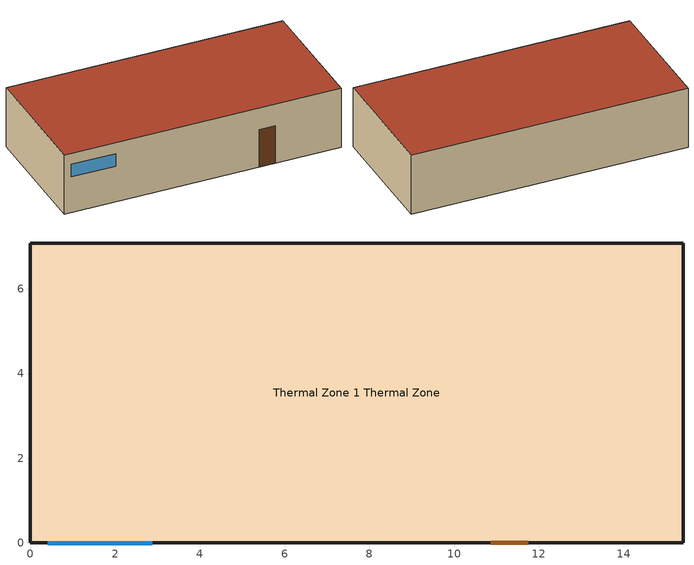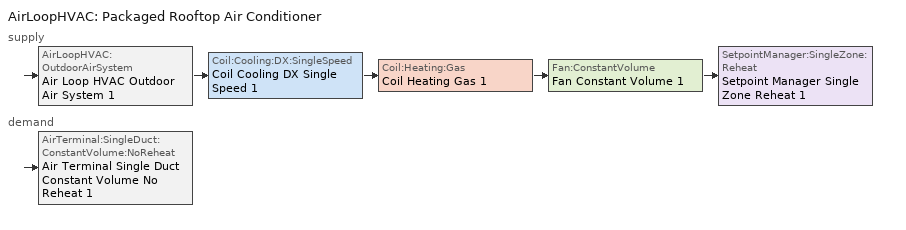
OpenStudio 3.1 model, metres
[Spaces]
Thermal Zone 1 Thermal Zone
 floor ground (ExtSlabCarpet 4in ClimateZone 1-8): 15.4,7.08 15.4,0 0,0 0,7.08 z0
 wall outside (ASHRAE 189.1-2009 ExtWall Mass ClimateZone 1): 15.4,0 15.4,7.08 0,7.08 0,0 15.4,0 z0:3.51
 window (ASHRAE 189.1-2009 ExtWindow ClimateZone 1): 0.41,0 2.87,0 z2.11:2.87
 door (Exterior Door): 10.86,0 11.74,0 z0:2.23
 roof outside (ASHRAE 189.1-2009 ExtRoof IEAD ClimateZone 1): 15.4,0 15.4,7.08 0,7.08 0,0 z3.51
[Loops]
AirLoopHVAC 'Packaged Rooftop Air Conditioner'
 supply: AirLoopHVAC:OutdoorAirSystem 'Air Loop HVAC Outdoor Air System 1' > Coil:Cooling:DX:SingleSpeed 'Coil Cooling DX Single Speed 1' > Coil:Heating:Gas 'Coil Heating Gas 1' > Fan:ConstantVolume 'Fan Constant Volume 1' > SetpointManager:SingleZone:Reheat 'Setpoint Manager Single Zone Reheat 1'
 demand: AirTerminal:SingleDuct:ConstantVolume:NoReheat 'Air Terminal Single Duct Constant Volume No Reheat 1'
[Site]
Site 1: Latitude {deg}=0; Longitude {deg}=0; Time Zone {hr}=0; Elevation {m}=0
[Building]
Building 1
[ClimateZones]
Climate Zone Institution Name 1=ASHRAE; Climate Zone Document Name 1=ANSI/ASHRAE Standard 169; Climate Zone Document Year 1=2006; Climate Zone Institution Name 2=CEC; Climate Zone Document Name 2=California Climate Zone Descriptions; Climate Zone Document Year 2=1995
[Construction]
ExtSlabCarpet 4in ClimateZone 1-8: MAT-CC05 4 HW CONCRETE, CP02 CARPET PAD
ASHRAE 189.1-2009 ExtWall Mass ClimateZone 1: 1IN Stucco, 8IN Concrete HW, Wall Insulation [31], 1/2IN Gypsum
ASHRAE 189.1-2009 ExtWindow ClimateZone 1: Theoretical Glass [167]
Exterior Door: F08 Metal surface, I01 25mm insulation board
ASHRAE 189.1-2009 ExtRoof IEAD ClimateZone 1: Roof Membrane, Roof Insulation [18], Metal Decking
[Material] Thermal Absorptance=0.9
Name | Roughness | Thickness {m} | Conductivity {W/m-K} | Density {kg/m3} | Specific Heat {J/kg-K} | Solar Absorptance | Visible Absorptance
MAT-CC05 4 HW CONCRETE | Rough | 0.1016 | 1.311 | 2240 | 836.8 | 0.85 | 0.85
1IN Stucco | Smooth | 0.0253 | 0.6918 | 1858 | 837 | 0.92 | 0.92
8IN Concrete HW | MediumRough | 0.2033 | 1.7296 | 2243 | 837 | 0.65 | 0.65
Wall Insulation [31] | MediumRough | 0.0337 | 0.0432 | 91 | 837 | 0.5 | 0.5
1/2IN Gypsum | Smooth | 0.0127 | 0.16 | 784.9 | 830 | 0.4 | 0.4
F08 Metal surface | Smooth | 0.0008 | 45.28 | 7824 | 500 | 0.7 | 0.7
I01 25mm insulation board | MediumRough | 0.0254 | 0.03 | 43 | 1210 | 0.6 | 0.6
Roof Membrane | VeryRough | 0.0095 | 0.16 | 1121.29 | 1460 | 0.7 | 0.7
Roof Insulation [18] | MediumRough | 0.1693 | 0.049 | 265 | 836.8 | 0.7 | 0.7
Metal Decking | MediumSmooth | 0.0015 | 45.006 | 7680 | 418.4 | 0.6 | 0.6
[Material:NoMass]
CP02 CARPET PAD: Roughness=Smooth; Thermal Resistance {m2-K/W}=0.1; Thermal Absorptance=0.9; Solar Absorptance=0.8; Visible Absorptance=0.8
[WindowMaterial:Glazing]
Theoretical Glass [167]: Optical Data Type=SpectralAverage; Thickness {m}=0.003; Solar Transmittance at Normal Incidence=0.2374; Front Side Solar Reflectance at Normal Incidence=0.7126; Back Side Solar Reflectance at Normal Incidence=0; Visible Transmittance at Normal Incidence=0.2512; Front Side Visible Reflectance at Normal Incidence=0.6988; Back Side Visible Reflectance at Normal Incidence=0; Infrared Transmittance at Normal Incidence=0; Front Side Infrared Hemispherical Emissivity=0.985; Back Side Infrared Hemispherical Emissivity=0.985; Conductivity {W/m-K}=2.1073; Dirt Correction Factor for Solar and Visible Transmittance=1; Solar Diffusing=No
[ThermalZone]
Thermal Zone 1 Thermal Zone Thermal Zone: Multiplier=1; Use Ideal Air Loads=No
[Sizing:Zone]
Thermal Zone 1 Thermal Zone Thermal Zone: Zone Cooling Design Supply Air Temperature Input Method=SupplyAirTemperature; Zone Cooling Design Supply Air Temperature {C}=14; Zone Cooling Design Supply Air Temperature Difference {deltaC}=11.11; Zone Heating Design Supply Air Temperature Input Method=SupplyAirTemperature; Zone Heating Design Supply Air Temperature {C}=40; Zone Heating Design Supply Air Temperature Difference {deltaC}=11.11; Zone Cooling Design Supply Air Humidity Ratio {kg-H2O/kg-air}=0.0085; Zone Heating Design Supply Air Humidity Ratio {kg-H2O/kg-air}=0.008; Cooling Design Air Flow Method=DesignDay; Heating Design Air Flow Method=DesignDay; Account for Dedicated Outdoor Air System=No; Dedicated Outdoor Air System Control Strategy=NeutralSupplyAir; Dedicated Outdoor Air Low Setpoint Temperature for Design {C}=autosize; Dedicated Outdoor Air High Setpoint Temperature for Design {C}=autosize
[Space]
Thermal Zone 1 Thermal Zone: Space Type=189.1-2009 - Office - OpenOffice - CZ4-8; Thermal Zone=Thermal Zone 1 Thermal Zone Thermal Zone; Part of Total Floor Area=Yes
[SpaceType]
189.1-2009 - Office - OpenOffice - CZ4-8
[Lights:Definition]
189.1-2009 - Office - OpenOffice - CZ4-8 Lights Definition: Design Level Calculation Method=Watts/Area; Watts per Space Floor Area {W/m2}=10.6563
[Lights]
189.1-2009 - Office - OpenOffice - CZ4-8 Lights: Lights Definition=189.1-2009 - Office - OpenOffice - CZ4-8 Lights Definition; Space or SpaceType=189.1-2009 - Office - OpenOffice - CZ4-8; Schedule=Office Bldg Light; Fraction Replaceable=1
[People:Definition]
189.1-2009 - Office - OpenOffice - CZ4-8 People Definition: Number of People Calculation Method=People/Area; People per Space Floor Area {person/m2}=0.0565105; Fraction Radiant=0.3
[People]
189.1-2009 - Office - OpenOffice - CZ4-8 People: People Definition=189.1-2009 - Office - OpenOffice - CZ4-8 People Definition; Space or SpaceType=189.1-2009 - Office - OpenOffice - CZ4-8; Number of People Schedule=Office Work Occ; Activity Level Schedule=Office Activity; Multiplier=1
[ElectricEquipment:Definition]
189.1-2009 - Office - OpenOffice - CZ4-8 Electric Equipment Definition: Design Level Calculation Method=Watts/Area; Watts per Space Floor Area {W/m2}=7.64238
[ElectricEquipment]
189.1-2009 - Office - OpenOffice - CZ4-8 Electric Equipment: Electric Equipment Definition=189.1-2009 - Office - OpenOffice - CZ4-8 Electric Equipment Definition; Space or SpaceType=189.1-2009 - Office - OpenOffice - CZ4-8; Schedule=Office Bldg Equip
[SpaceInfiltration:DesignFlowRate]
189.1-2009 - Office - OpenOffice - CZ4-8 Infiltration: Space or SpaceType=189.1-2009 - Office - OpenOffice - CZ4-8; Schedule=Office Infil Quarter On; Design Flow Rate Calculation Method=Flow/ExteriorArea; Flow per Exterior Surface Area {m3/s-m2}=0.000226568
[AirLoopHVAC]
Packaged Rooftop Air Conditioner: Availability Schedule=Always On Discrete; Design Supply Air Flow Rate {m3/s}=autosize; Design Return Air Flow Fraction of Supply Air Flow=1
[Sizing:System]
Packaged Rooftop Air Conditioner: Type of Load to Size On=Sensible; Design Outdoor Air Flow Rate {m3/s}=Autosize; Central Heating Maximum System Air Flow Ratio=1; Preheat Design Temperature {C}=7; Preheat Design Humidity Ratio {kg-H2O/kg-Air}=0.008; Precool Design Temperature {C}=12.8; Precool Design Humidity Ratio {kg-H2O/kg-Air}=0.008; Central Cooling Design Supply Air Temperature {C}=12.8; Central Heating Design Supply Air Temperature {C}=40; Sizing Option=NonCoincident; 100% Outdoor Air in Cooling=Yes; 100% Outdoor Air in Heating=Yes; Central Cooling Design Supply Air Humidity Ratio {kg-H2O/kg-Air}=0.0085; Central Heating Design Supply Air Humidity Ratio {kg-H2O/kg-Air}=0.008; Cooling Design Air Flow Method=DesignDay; Cooling Design Air Flow Rate {m3/s}=0; Heating Design Air Flow Method=DesignDay; Heating Design Air Flow Rate {m3/s}=0; System Outdoor Air Method=ZoneSum; Zone Maximum Outdoor Air Fraction=1; Cooling Supply Air Flow Rate Per Floor Area {m3/s-m2}=0.00996765; Cooling Fraction of Autosized Cooling Supply Air Flow Rate=1; Cooling Supply Air Flow Rate Per Unit Cooling Capacity {m3/s-W}=3.94755e-05; Heating Supply Air Flow Rate Per Floor Area {m3/s-m2}=0.00996765; Heating Fraction of Autosized Heating Supply Air Flow Rate=1; Heating Fraction of Autosized Cooling Supply Air Flow Rate=1; Heating Supply Air Flow Rate Per Unit Heating Capacity {m3/s-W}=3.15882e-05; Cooling Design Capacity Method=CoolingDesignCapacity; Cooling Design Capacity {W}=autosize; Cooling Design Capacity Per Floor Area {W/m2}=234.7; Fraction of Autosized Cooling Design Capacity=1; Heating Design Capacity Method=HeatingDesignCapacity; Heating Design Capacity {W}=autosize; Heating Design Capacity Per Floor Area {W/m2}=157; Fraction of Autosized Heating Design Capacity=1; Central Cooling Capacity Control Method=OnOff
[Fan:ConstantVolume]
Fan Constant Volume 1: Availability Schedule=Always On Discrete; Pressure Rise {Pa}=500; Maximum Flow Rate {m3/s}=AutoSize
[Coil:Heating:Gas]
Coil Heating Gas 1: Availability Schedule=Always On Discrete; Gas Burner Efficiency=0.8; Nominal Capacity {W}=AutoSize; Parasitic Electric Load {W}=0; Parasitic Gas Load {W}=0
[Coil:Cooling:DX:SingleSpeed]
Coil Cooling DX Single Speed 1: Availability Schedule=Always On Discrete; Rated Total Cooling Capacity {W}=autosize; Rated Sensible Heat Ratio=autosize; Rated COP {W/W}=3; Rated Air Flow Rate {m3/s}=autosize; Rated Evaporator Fan Power Per Volume Flow Rate {W/(m3/s)}=773.3; Total Cooling Capacity Function of Temperature Curve=Curve Biquadratic 1; Total Cooling Capacity Function of Flow Fraction Curve=Curve Quadratic 1; Energy Input Ratio Function of Temperature Curve=Curve Biquadratic 2; Energy Input Ratio Function of Flow Fraction Curve=Curve Quadratic 2; Part Load Fraction Correlation Curve=Curve Quadratic 3; Minimum Outdoor Dry-Bulb Temperature for Compressor Operation {C}=-25; Condenser Type=AirCooled; Evaporative Condenser Effectiveness=0; Evaporative Condenser Air Flow Rate {m3/s}=Autosize; Evaporative Condenser Pump Rated Power Consumption {W}=Autosize; Crankcase Heater Capacity {W}=0; Maximum Outdoor Dry-Bulb Temperature for Crankcase Heater Operation {C}=0; Basin Heater Capacity {W/K}=0; Basin Heater Setpoint Temperature {C}=10
[SetpointManager:SingleZone:Reheat]
Setpoint Manager Single Zone Reheat 1: Minimum Supply Air Temperature {C}=-99; Maximum Supply Air Temperature {C}=99
[Controller:OutdoorAir]
Controller Outdoor Air 1: Minimum Outdoor Air Flow Rate {m3/s}=0; Maximum Outdoor Air Flow Rate {m3/s}=Autosize; Economizer Control Type=NoEconomizer; Economizer Control Action Type=ModulateFlow; Economizer Maximum Limit Dry-Bulb Temperature {C}=28; Economizer Maximum Limit Enthalpy {J/kg}=64000; Economizer Minimum Limit Dry-Bulb Temperature {C}=-100; Lockout Type=NoLockout; Minimum Limit Type=FixedMinimum; Controller Mechanical Ventilation=Controller Mechanical Ventilation 1; High Humidity Control=No; Heat Recovery Bypass Control Type=BypassWhenWithinEconomizerLimits
[Controller:MechanicalVentilation]
Controller Mechanical Ventilation 1: Availability Schedule=Always On Discrete; System Outdoor Air Method=ZoneSum
[AirLoopHVAC:OutdoorAirSystem]
Air Loop HVAC Outdoor Air System 1: Controller=Controller Outdoor Air 1
[AirTerminal:SingleDuct:ConstantVolume:NoReheat]
Air Terminal Single Duct Constant Volume No Reheat 1: Availability Schedule=Always On Discrete; Maximum Air Flow Rate {m3/s}=AutoSize
[Schedule:Constant]
Always On Discrete: Value=1
[Schedule:Day]
Office Activity Default Schedule; Office Activity Summer Design Day; Office Activity Winter Design Day: 24, 0, 132
Office Bldg Equip Default Schedule: 8, 0, 0.4, 12, 0, 0.9, 13, 0, 0.8, 17, 0, 0.9, 18, 0, 0.8, 20, 0, 0.6, 22, 0, 0.5, 24, 0, 0.4
Office Bldg Equip Rule 1 Day Schedule: 24, 0, 0.3
Office Bldg Equip Rule 2 Day Schedule: 6, 0, 0.3, 8, 0, 0.4, 14, 0, 0.5, 17, 0, 0.35, 24, 0, 0.3
Office Bldg Equip Summer Design Day; Office Bldg Light Summer Design Day; Office Infil Quarter On Rule 1 Day Schedule: 24, 0, 1
Office Bldg Equip Winter Design Day; Office Bldg Light Winter Design Day; Office Bldg Occ Rule 1 Day Schedule; Office Bldg Occ Winter Design Day: 24, 0, 0
Office Bldg Light Default Schedule: 5, 0, 0.05, 7, 0, 0.1, 8, 0, 0.3, 17, 0, 0.9, 18, 0, 0.7, 20, 0, 0.5, 22, 0, 0.3, 23, 0, 0.1, 24, 0, 0.05
Office Bldg Light Rule 1 Day Schedule: 24, 0, 0.05
Office Bldg Light Rule 2 Day Schedule: 6, 0, 0.05, 8, 0, 0.1, 14, 0, 0.5, 17, 0, 0.15, 24, 0, 0.05
Office Bldg Occ Default Schedule: 6, 0, 0, 7, 0, 0.1, 8, 0, 0.2, 12, 0, 0.85, 13, 0, 0.5, 17, 0, 0.85, 18, 0, 0.7, 20, 0, 0.4, 22, 0, 0.1, 24, 0, 0.05
Office Bldg Occ Rule 2 Day Schedule: 6, 0, 0, 8, 0, 0.1, 14, 0, 0.4, 17, 0, 0.1, 24, 0, 0
Office Bldg Occ Summer Design Day: 6, 0, 0, 22, 0, 1, 24, 0, 0.05
Office Infil Quarter On Default Schedule; Office Infil Quarter On Summer Design Day: 6, 0, 1, 22, 0, 0.25, 24, 0, 1
Office Infil Quarter On Rule 2 Day Schedule; Office Infil Quarter On Winter Design Day: 6, 0, 1, 18, 0, 0.25, 24, 0, 1
[Schedule:Week]
Office Activity Week Rule - Jan1-Dec31: Office Activity Default Schedule, Office Activity Default Schedule, Office Activity Default Schedule, Office Activity Default Schedule, Office Activity Default Schedule, Office Activity Default Schedule, Office Activity Default Schedule, Office Activity Default Schedule, Office Activity Summer Design Day, Office Activity Winter Design Day, Office Activity Default Schedule, Office Activity Default Schedule
Office Bldg Equip Week Rule - Jan1-Jan3: Office Bldg Equip Default Schedule, Office Bldg Equip Default Schedule, Office Bldg Equip Default Schedule, Office Bldg Equip Default Schedule, Office Bldg Equip Default Schedule, Office Bldg Equip Default Schedule, Office Bldg Equip Rule 2 Day Schedule, Office Bldg Equip Default Schedule, Office Bldg Equip Summer Design Day, Office Bldg Equip Winter Design Day, Office Bldg Equip Default Schedule, Office Bldg Equip Default Schedule
Office Bldg Equip Week Rule - Jan4-Dec31: Office Bldg Equip Rule 1 Day Schedule, Office Bldg Equip Default Schedule, Office Bldg Equip Default Schedule, Office Bldg Equip Default Schedule, Office Bldg Equip Default Schedule, Office Bldg Equip Default Schedule, Office Bldg Equip Rule 2 Day Schedule, Office Bldg Equip Default Schedule, Office Bldg Equip Summer Design Day, Office Bldg Equip Winter Design Day, Office Bldg Equip Default Schedule, Office Bldg Equip Default Schedule
Office Bldg Light Week Rule - Jan1-Jan3: Office Bldg Light Default Schedule, Office Bldg Light Default Schedule, Office Bldg Light Default Schedule, Office Bldg Light Default Schedule, Office Bldg Light Default Schedule, Office Bldg Light Default Schedule, Office Bldg Light Rule 2 Day Schedule, Office Bldg Light Default Schedule, Office Bldg Light Summer Design Day, Office Bldg Light Winter Design Day, Office Bldg Light Default Schedule, Office Bldg Light Default Schedule
Office Bldg Light Week Rule - Jan4-Dec31: Office Bldg Light Rule 1 Day Schedule, Office Bldg Light Default Schedule, Office Bldg Light Default Schedule, Office Bldg Light Default Schedule, Office Bldg Light Default Schedule, Office Bldg Light Default Schedule, Office Bldg Light Rule 2 Day Schedule, Office Bldg Light Default Schedule, Office Bldg Light Summer Design Day, Office Bldg Light Winter Design Day, Office Bldg Light Default Schedule, Office Bldg Light Default Schedule
Office Infil Quarter On Week Rule - Jan1-Jan3: Office Infil Quarter On Default Schedule, Office Infil Quarter On Default Schedule, Office Infil Quarter On Default Schedule, Office Infil Quarter On Default Schedule, Office Infil Quarter On Default Schedule, Office Infil Quarter On Default Schedule, Office Infil Quarter On Rule 2 Day Schedule, Office Infil Quarter On Default Schedule, Office Infil Quarter On Summer Design Day, Office Infil Quarter On Winter Design Day, Office Infil Quarter On Default Schedule, Office Infil Quarter On Default Schedule
Office Infil Quarter On Week Rule - Jan4-Dec31: Office Infil Quarter On Rule 1 Day Schedule, Office Infil Quarter On Default Schedule, Office Infil Quarter On Default Schedule, Office Infil Quarter On Default Schedule, Office Infil Quarter On Default Schedule, Office Infil Quarter On Default Schedule, Office Infil Quarter On Rule 2 Day Schedule, Office Infil Quarter On Default Schedule, Office Infil Quarter On Summer Design Day, Office Infil Quarter On Winter Design Day, Office Infil Quarter On Default Schedule, Office Infil Quarter On Default Schedule
Office Work Occ Week Rule - Jan1-Jan3: Office Bldg Occ Default Schedule, Office Bldg Occ Default Schedule, Office Bldg Occ Default Schedule, Office Bldg Occ Default Schedule, Office Bldg Occ Default Schedule, Office Bldg Occ Default Schedule, Office Bldg Occ Rule 2 Day Schedule, Office Bldg Occ Default Schedule, Office Bldg Occ Summer Design Day, Office Bldg Occ Winter Design Day, Office Bldg Occ Default Schedule, Office Bldg Occ Default Schedule
Office Work Occ Week Rule - Jan4-Dec31: Office Bldg Occ Rule 1 Day Schedule, Office Bldg Occ Default Schedule, Office Bldg Occ Default Schedule, Office Bldg Occ Default Schedule, Office Bldg Occ Default Schedule, Office Bldg Occ Default Schedule, Office Bldg Occ Rule 2 Day Schedule, Office Bldg Occ Default Schedule, Office Bldg Occ Summer Design Day, Office Bldg Occ Winter Design Day, Office Bldg Occ Default Schedule, Office Bldg Occ Default Schedule
[Schedule:Year]
Office Activity: 12, 31, Office Activity Week Rule - Jan1-Dec31
Office Bldg Equip: 1, 3, Office Bldg Equip Week Rule - Jan1-Jan3, 12, 31, Office Bldg Equip Week Rule - Jan4-Dec31
Office Bldg Light: 1, 3, Office Bldg Light Week Rule - Jan1-Jan3, 12, 31, Office Bldg Light Week Rule - Jan4-Dec31
Office Infil Quarter On: 1, 3, Office Infil Quarter On Week Rule - Jan1-Jan3, 12, 31, Office Infil Quarter On Week Rule - Jan4-Dec31
Office Work Occ: 1, 3, Office Work Occ Week Rule - Jan1-Jan3, 12, 31, Office Work Occ Week Rule - Jan4-Dec31
[Curve:Biquadratic] Minimum Value of x=17; Maximum Value of x=22; Minimum Value of y=13; Maximum Value of y=46
Name | Coefficient1 Constant | Coefficient2 x | Coefficient3 x**2 | Coefficient4 y | Coefficient5 y**2 | Coefficient6 x*y
Curve Biquadratic 1 | 0.942588 | 0.00954335 | 0.00068377 | -0.0110427 | 5.249e-06 | -9.72e-06
Curve Biquadratic 2 | 0.342414 | 0.034885 | -0.0006237 | 0.00497722 | 0.000437951 | -0.000728028
[Curve:Quadratic]
Name | Coefficient1 Constant | Coefficient2 x | Coefficient3 x**2 | Minimum Value of x | Maximum Value of x
Curve Quadratic 1 | 0.8 | 0.2 | 0 | 0.5 | 1.5
Curve Quadratic 2 | 1.1552 | -0.1808 | 0.0256 | 0.5 | 1.5
Curve Quadratic 3 | 0.85 | 0.15 | 0 | 0 | 1
